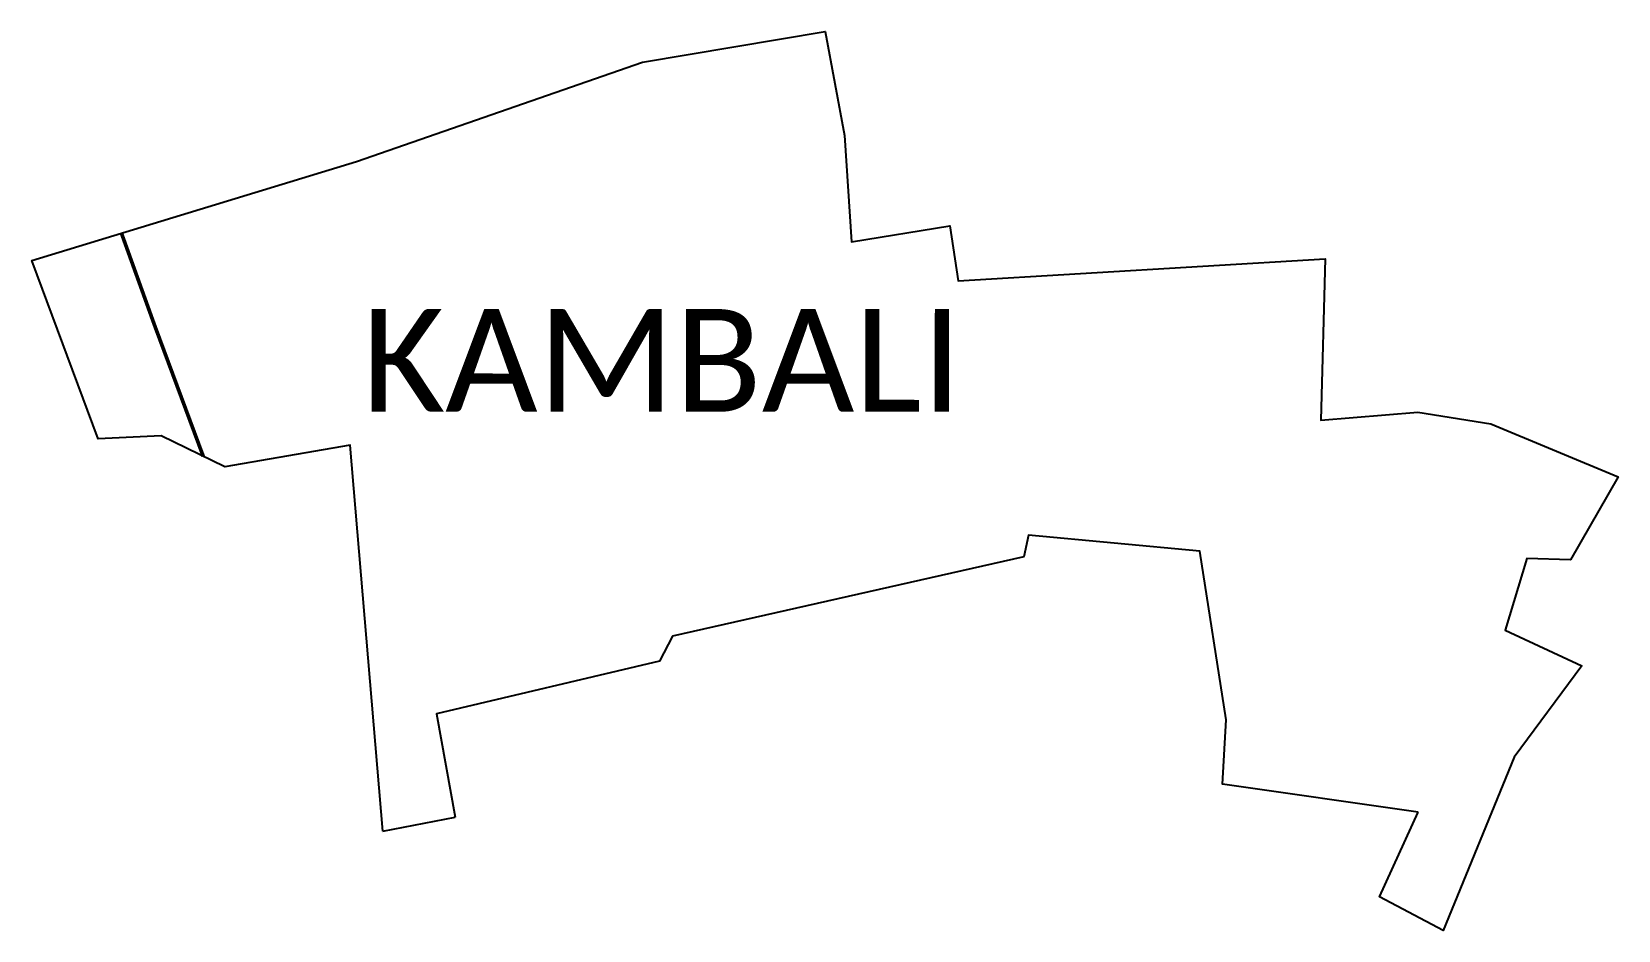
# Model space of a CAD drawing. Header units: metres. Extents: x 353528 to 354812, y 1750885 to 1751612.
import ezdxf

# ---------------------------------------------------------------- set-up
doc = ezdxf.new("R2010")
doc.units = ezdxf.units.M
for name, color, linetype in [('HAZARDS LINE', 1, 'Continuous'), ('village', 3, 'Continuous'), ('VILLAGE NAME', 250, 'Continuous')]:
    doc.layers.add(name, color=color, linetype=linetype)
doc.styles.get("Standard").update_dxf_attribs({"font": 'simplex.shx'})

msp = doc.modelspace()

# ---------------------------------------------------------------- linework, layer by layer
at = {"color": 3, "true_color": 0x00ff00, "flags": 128}
msp.add_lwpolyline([(353812.4, 1750964.8), (353870.8, 1750976.3)], dxfattribs=at)
at = {"layer": 'HAZARDS LINE', "lineweight": 18, "const_width": 3}
msp.add_lwpolyline([(353667.1, 1751268.2), (353627.6, 1751374.6), (353600.9, 1751448.9)], dxfattribs=at)
at = {"layer": 'village', "color": 3, "true_color": 0x00ff00}
for points in [[(353812.4, 1750964.8, 0), (353785.9, 1751277.4, 0), (353684.6, 1751259.7, 0), (353632.9, 1751284.8, 0), (353582.1, 1751282.5, 0), (353528.3, 1751426.8, 0), (353791.1, 1751506.9, 0), (354022.5, 1751587.2, 0), (354170.3, 1751612, 0), (354185.9, 1751527.9, 0), (354191.4, 1751441.9, 0), (354271.1, 1751454.8, 0), (354277.8, 1751410.4, 0), (354574.6, 1751428.1, 0), (354571.2, 1751297.6, 0), (354649.7, 1751303.9, 0), (354708.7, 1751294.5, 0), (354811.7, 1751251.6, 0), (354773, 1751184.6, 0), (354737.8, 1751185.5, 0), (354720.2, 1751127.6, 0), (354782.2, 1751098.8, 0), (354727.4, 1751024.7, 0), (354670.2, 1750884.6, 0), (354618.5, 1750911.7, 0), (354649.9, 1750980.2, 0)], [(354649.9, 1750980.2, 0), (354491.7, 1751003, 0), (354494.5, 1751055, 0), (354473.3, 1751191.4, 0), (354334.7, 1751204.4, 0), (354330.9, 1751186.9, 0), (354046.8, 1751122.7, 0), (354036.1, 1751102.6, 0), (353855.7, 1751059.9, 0), (353870.8, 1750976.3, 0)]]:
    msp.add_polyline3d(points, dxfattribs=at)

# ---------------------------------------------------------------- texts
at = {"layer": 'VILLAGE NAME', "insert": (353795.4, 1751387.6), "char_height": 83.12, "attachment_point": 1, "rotation": 359.9793}
msp.add_mtext_dynamic_manual_height_columns('{\\fCalibri|b0|i0|c0|p34;KAMBALI}', width=820.213, gutter_width=415.6, heights=[0], dxfattribs=at)

doc.saveas('drawing.dxf')
